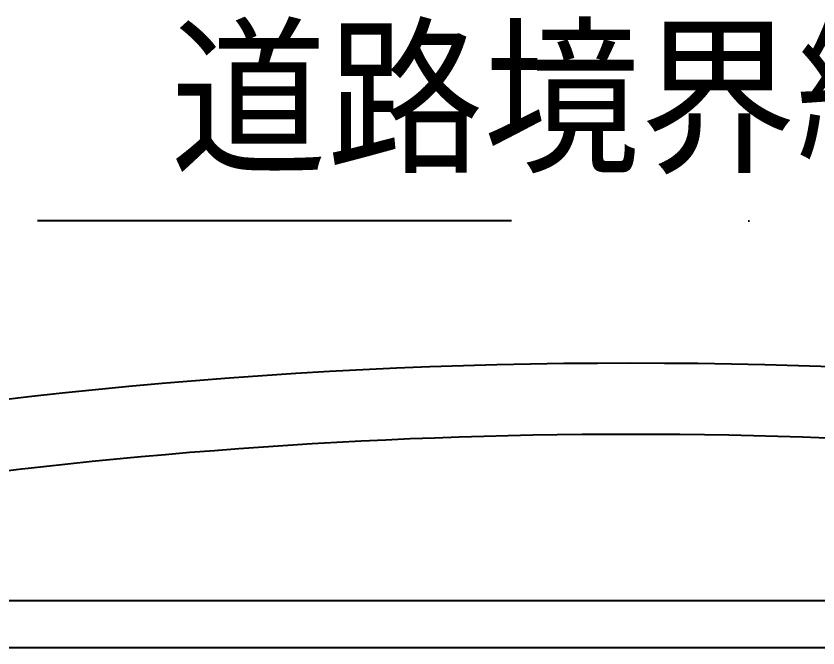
# Model space of a CAD drawing. Header units: millimetres. Extents: x 15495 to 166182, y -39946 to 18307.
# Drawn here: x 41944 to 43635, y 12931 to 14263 of the extents above; entities that cross this region are included whole.
import ezdxf

# ---------------------------------------------------------------- set-up
doc = ezdxf.new("R2010")
doc.units = ezdxf.units.MM
doc.header["$LTSCALE"] = 1000
doc.linetypes.add('CENTER', pattern=[2, 1.25, -0.25, 0.25, -0.25])
doc.linetypes.add('DIVIDEX2', pattern=[2.5, 1, -0.5, 0, -0.5, 0, -0.5])
doc.layers.get('0').update_dxf_attribs({"linetype": 'CONTINUOUS'})
for name, color, linetype in [('SF-A_SITE-100', 1, 'DIVIDEX2'), ('SF-E_GRID-100', 1, 'CENTER'), ('SF-E_GRID-50', 1, 'CENTER'), ('SF-F_HIDE-100', 12, 'CONTINUOUS'), ('SF-F_HIDE-50', 12, 'CONTINUOUS'), ('SF-R_LINE-100', 6, 'CONTINUOUS'), ('SF-R_LINE-50', 6, 'CONTINUOUS')]:
    doc.layers.add(name, color=color, linetype=linetype)
doc.styles.get("Standard").update_dxf_attribs({"font": 'txt.shx', "bigfont": 'bigfont.shx'})

# ---------------------------------------------------------------- blocks, each defined once
blk = doc.blocks.new('SF-BLOCK_100')
at = {"layer": 'SF-A_SITE-100'}
blk.add_line((30450, 13900), (450, 13900), dxfattribs=at)
at = {"layer": 'SF-E_GRID-100'}
blk.add_line((34193.36, 13000), (-9114.95, 13000), dxfattribs=at)
at = {"layer": 'SF-F_HIDE-100', "ltscale": 0.5}
blk.add_line((10800, 13100), (15600, 13100), dxfattribs=at)
at = {"layer": 'SF-R_LINE-100'}
for centre, radius, start, end in [((13199.99, 2183.26), 11416.71, 78.633723, 101.366188), ((13200, 2183.44), 11266.54, 81.578668, 98.421332)]:
    blk.add_arc(centre, radius, start, end, dxfattribs=at)
at = {"layer": 'SF-A_SITE-100', "color": 3}
blk.add_text('道路境界線', height=300, dxfattribs=at).set_placement((12229, 14000))
blk = doc.blocks.new('SF-BLOCK_50')
at = {"layer": 'SF-E_GRID-50'}
blk.add_line((31351.03, 13000), (-4082.3, 13000), dxfattribs=at)
at = {"layer": 'SF-F_HIDE-50', "ltscale": 0.5}
blk.add_line((10800, 13100), (15600, 13100), dxfattribs=at)
at = {"layer": 'SF-R_LINE-50'}
for centre, radius, start, end in [((13199.99, 2183.26), 11416.71, 78.633723, 101.366188), ((13200, 2183.44), 11266.54, 81.578668, 98.421332)]:
    blk.add_arc(centre, radius, start, end, dxfattribs=at)

msp = doc.modelspace()

# ---------------------------------------------------------------- block references
for name in ['SF-BLOCK_100', 'SF-BLOCK_50']:
    msp.add_blockref(name, (30040.7, -69))

doc.saveas('drawing.dxf')
